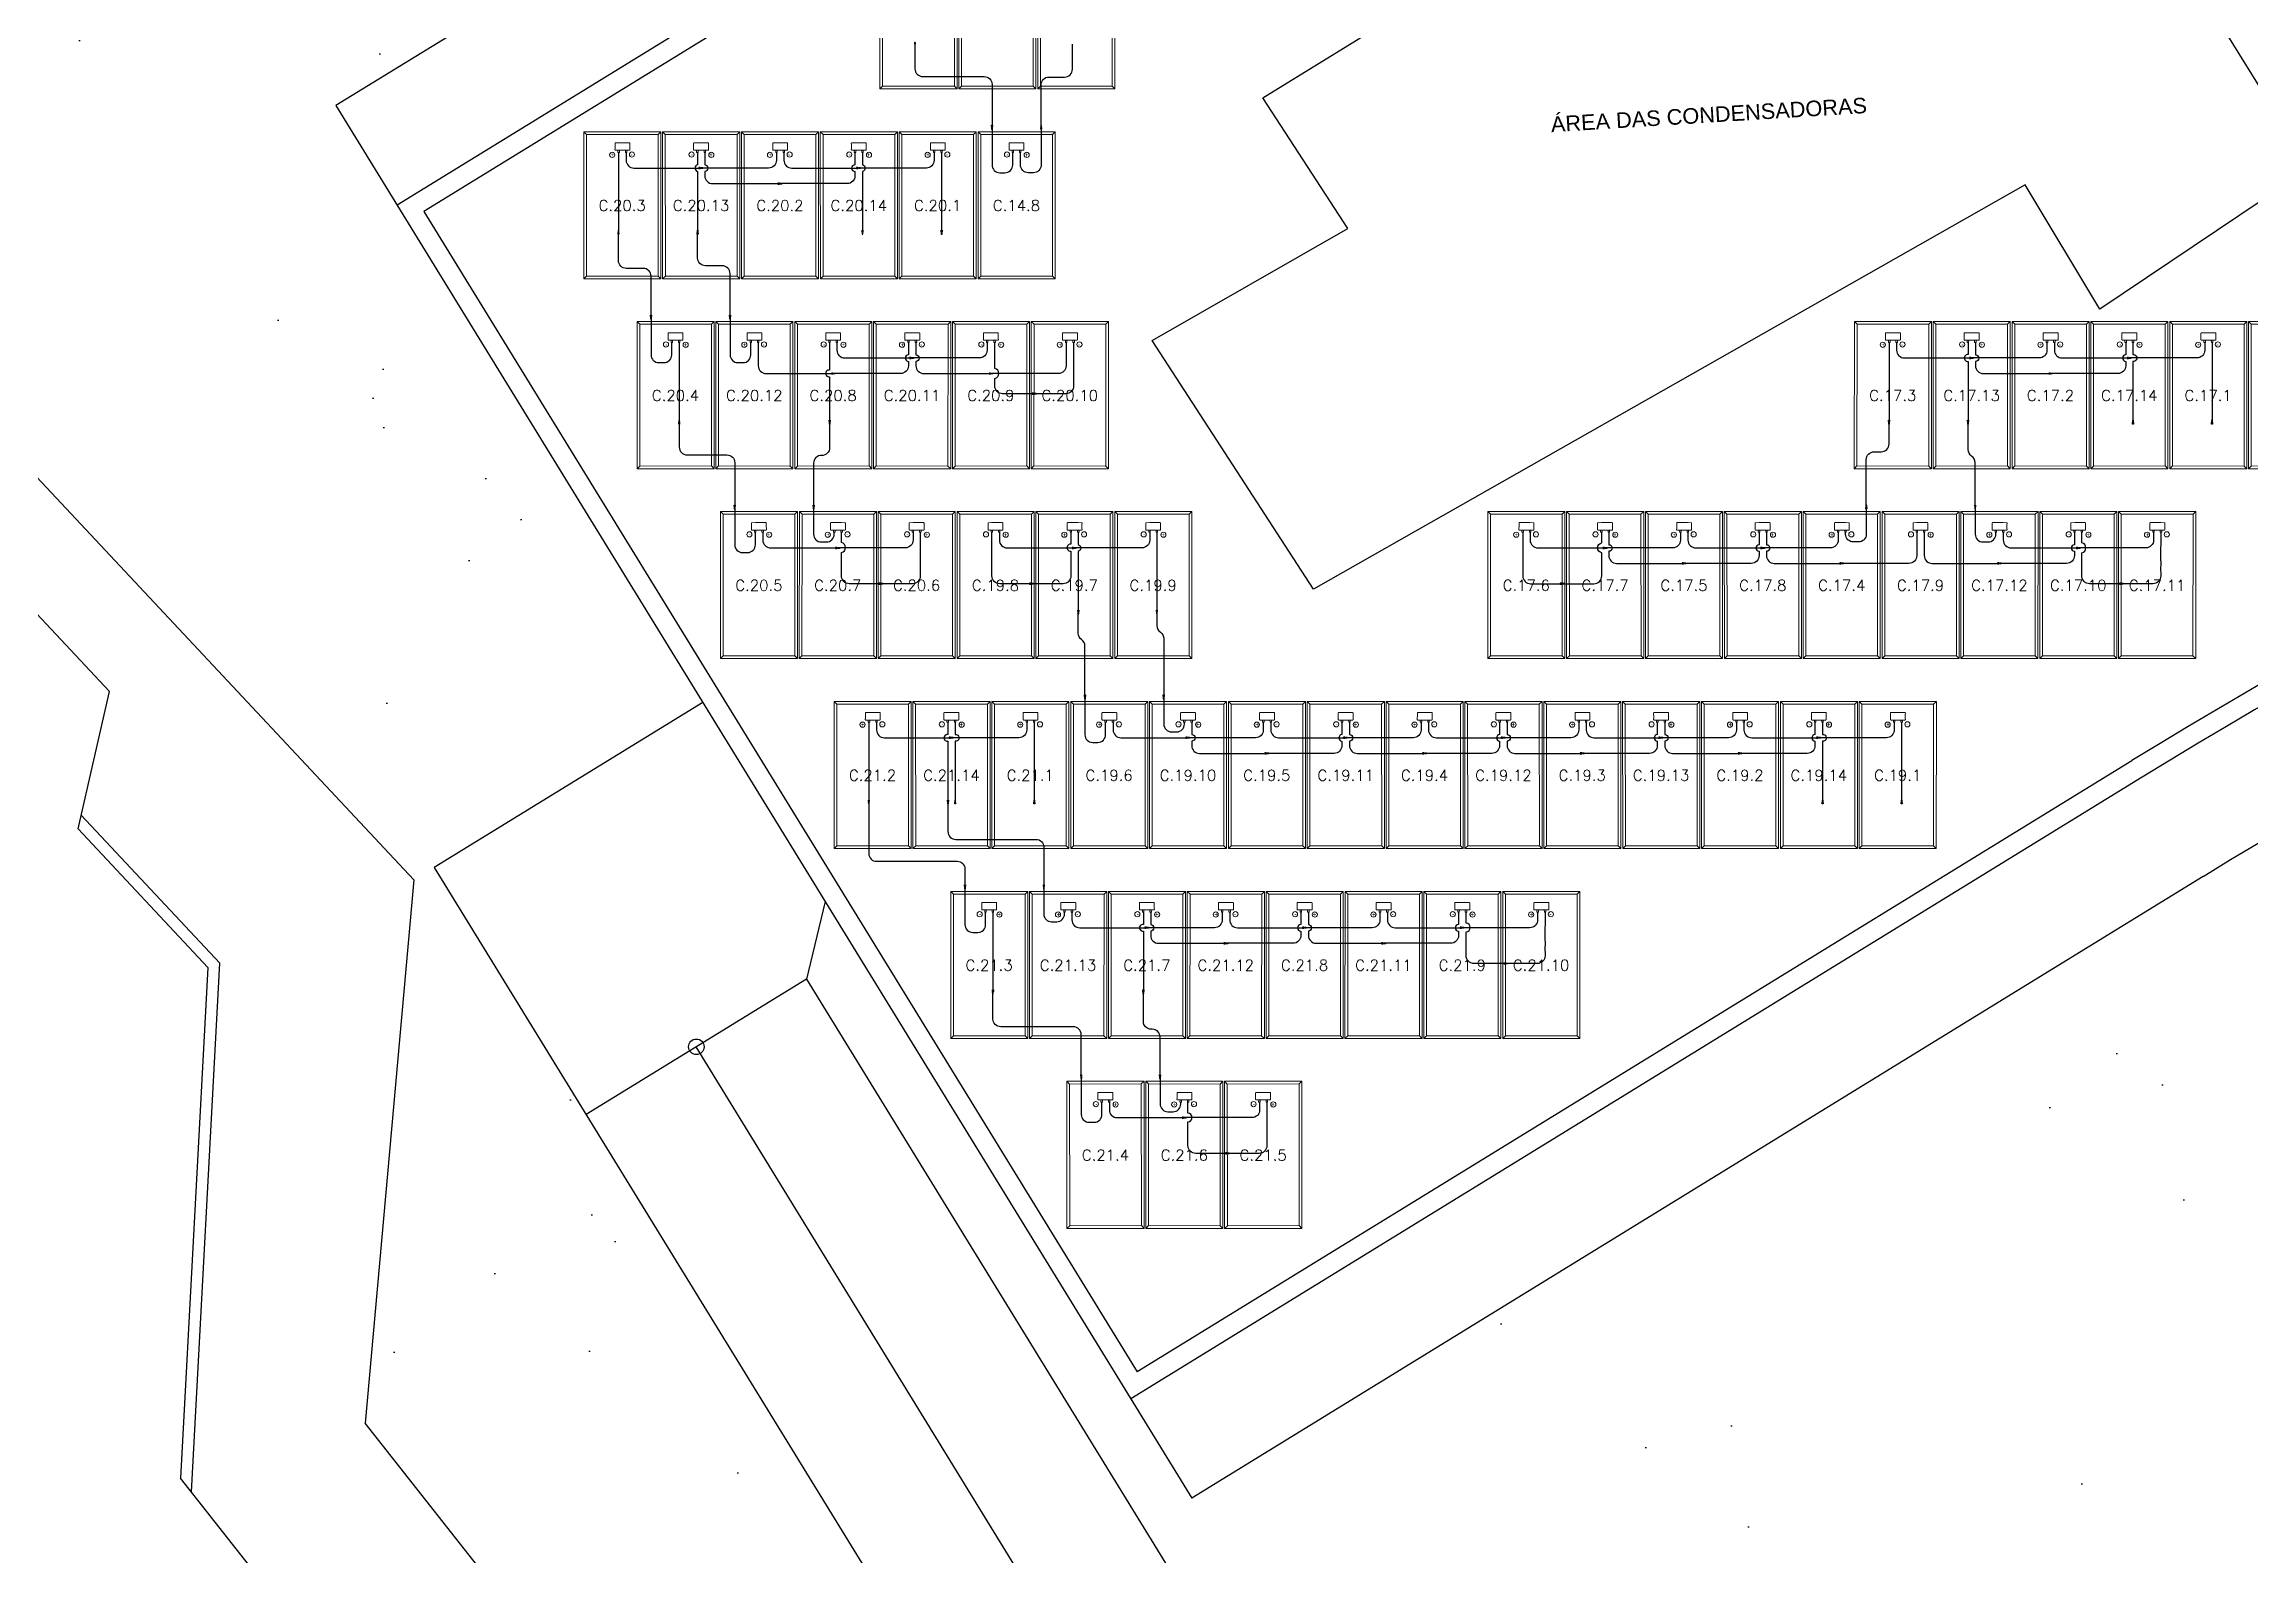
# Model space of a CAD drawing. Header units: metres. Extents: x 1796 to 2240, y -1398 to -999.
# Drawn here: x 1906.41 to 1934.77, y -1221.3 to -1201.86 of the extents above; entities that cross this region are included whole.
import ezdxf

# ---------------------------------------------------------------- set-up
doc = ezdxf.new("R2010")
doc.units = ezdxf.units.M
doc.header["$MEASUREMENT"] = 0
for name, color, linetype in [('ARQUITETURA', 253, 'CONTINUOUS'), ('CABO_MODULO_FV', 7, 'CONTINUOUS'), ('CABO_ORION_FV', 7, 'CONTINUOUS'), ('CONECTOR_MODULO_FV', 3, 'CONTINUOUS'), ('MÓDULOS FV', 7, 'CONTINUOUS')]:
    doc.layers.add(name, color=color, linetype=linetype)
doc.layers.add('MOD_ALOCADOS_A', color=5, linetype='CONTINUOUS', lineweight=9)
doc.layers.add('MODULOS_PV', color=2, linetype='CONTINUOUS', lineweight=9)
doc.styles.add('ENGECAD', font='arial.ttf')
doc.styles.add('R120-500', font='romans.shx', dxfattribs={"height": 1.5})
pattern_1 = [(350.62296, (1466.5355, -762.2295), (4.08992, 4.08927), [0, -4.56, 0, -5.1, 0, -4.875]), (320.623, (1466.5355, -762.2295), (9.808834, 1.91215), [0, -2.46, 0, -4.11, 0, -1.575]), (280.62296, (1464.013, -759.536), (6.39856, -6.807323), [0, -1.5, 0, -5.4, 0, -7.05]), (270.623, (1464.013, -759.536), (8.08648, -4.78256), [0, -0.75, 0, -3.54, 0, -4.05])]

# ---------------------------------------------------------------- blocks, each defined once
blk = doc.blocks.new('modulo')
at = {"layer": 'MODULOS_PV', "color": 8}
for p, q in [((-0.751, 2.014), (-0.753, 2.063)), ((-1.381, 1.342), (-1.43, 1.34)), ((0.577, 0.769), (0.626, 0.771)), ((-0.053, 0.097), (-0.051, 0.048))]:
    blk.add_line(p, q, dxfattribs=at)
for points in [[(-1.43, 1.34), (-0.753, 2.063), (0.626, 0.771), (-0.051, 0.048)], [(-1.381, 1.342), (-0.751, 2.014), (0.577, 0.769), (-0.053, 0.097)]]:
    blk.add_lwpolyline(points, close=True, dxfattribs=at)
for points in [[(-0.956, 1.498), (-0.935, 1.478), (-0.922, 1.492), (-0.943, 1.512)], [(-0.878, 1.581), (-0.857, 1.562), (-0.87, 1.548), (-0.891, 1.567)]]:
    blk.add_lwpolyline(points, dxfattribs=at)
at = {"layer": 'MODULOS_PV', "color": 1}
blk.add_circle((-0.963, 1.403), 0.0332, dxfattribs=at)
at = {"layer": 'MODULOS_PV', "color": 8}
blk.add_circle((-0.793, 1.591), 0.0332, dxfattribs=at)
blk.add_open_spline([(-0.986, 1.473), (-1.006, 1.493), (-1.027, 1.512), (-1.048, 1.532), (-1.048, 1.532), (-1.049, 1.534), (-1.049, 1.536), (-1.048, 1.538), (-1.048, 1.539), (-1.007, 1.583), (-0.966, 1.627), (-0.925, 1.67), (-0.924, 1.671), (-0.922, 1.672), (-0.919, 1.672), (-0.918, 1.671), (-0.917, 1.671), (-0.897, 1.652), (-0.876, 1.632), (-0.855, 1.613), (-0.855, 1.612), (-0.854, 1.611), (-0.854, 1.608), (-0.855, 1.606), (-0.855, 1.605), (-0.896, 1.561), (-0.937, 1.518), (-0.978, 1.474), (-0.979, 1.473), (-0.981, 1.472), (-0.984, 1.472), (-0.985, 1.473), (-0.986, 1.473)], degree=3, knots=[0, 0, 0, 0, 1, 1, 1, 1.002534, 1.003925, 1.008052, 1.008052, 1.008052, 2.008052, 2.008052, 2.008052, 2.012179, 2.01357, 2.016104, 2.016104, 2.016104, 3.016104, 3.016104, 3.016104, 3.018638, 3.02003, 3.024156, 3.024156, 3.024156, 4.024156, 4.024156, 4.024156, 4.028283, 4.029675, 4.032208, 4.032208, 4.032208, 4.032208], dxfattribs=at)
at = {"layer": 'MODULOS_PV', "color": 1, "insert": (-0.997, 1.409), "char_height": 0.0572, "width": 0.10748, "attachment_point": 1, "rotation": 46.8722}
blk.add_mtext('+', dxfattribs=at)
at = {"layer": 'MODULOS_PV', "color": 8, "insert": (-0.827, 1.597), "char_height": 0.0572, "width": 0.10748, "attachment_point": 1, "rotation": 46.8722}
blk.add_mtext('-', dxfattribs=at)
blk = doc.blocks.new('CONECTOR ORION')
at = {"layer": 'CONECTOR_MODULO_FV', "true_color": 0xf8d731}
blk.add_hatch(color=40, dxfattribs=at).paths.add_polyline_path([(-537.822, -669.536), (-537.822, -669.538), (-537.816, -669.538), (-537.816, -669.537), (-537.816, -669.536)])
at = {"layer": 'CONECTOR_MODULO_FV', "color": 40, "true_color": 0xf8d731}
for p, q in [((-537.84, -669.537), (-537.84, -669.531)), ((-537.84, -669.531), (-537.822, -669.531)), ((-537.84, -669.543), (-537.84, -669.537)), ((-537.822, -669.543), (-537.84, -669.543)), ((-537.822, -669.531), (-537.822, -669.543)), ((-537.822, -669.536), (-537.816, -669.536)), ((-537.822, -669.538), (-537.816, -669.538))]:
    blk.add_line(p, q, dxfattribs=at)
for points in [[(-537.822, -669.534), (-537.818, -669.534), (-537.817, -669.536), (-537.816, -669.536), (-537.816, -669.537)], [(-537.822, -669.539), (-537.818, -669.539), (-537.817, -669.538), (-537.816, -669.538), (-537.816, -669.537)]]:
    blk.add_lwpolyline(points, dxfattribs=at)
blk = doc.blocks.new('CONECTOR_PLACA')
at = {"layer": 'CONECTOR_MODULO_FV'}
blk.add_hatch(color=256, dxfattribs=at).paths.add_polyline_path([(-0.001, -0.018), (0.001, -0.018), (0.001, -0.024), (0, -0.024), (-0.001, -0.024)])
for p, q in [((0, 0), (-0.006, 0)), ((-0.006, 0), (-0.006, -0.018)), ((0.006, 0), (0, 0)), ((0.006, -0.018), (0.006, 0)), ((-0.006, -0.018), (0.006, -0.018)), ((-0.001, -0.018), (-0.001, -0.024)), ((0.001, -0.018), (0.001, -0.024))]:
    blk.add_line(p, q, dxfattribs=at)
for points in [[(-0.002, -0.018), (-0.002, -0.022), (-0.001, -0.023), (-0.001, -0.024), (0, -0.024)], [(0.002, -0.018), (0.002, -0.022), (0.001, -0.023), (0.001, -0.024), (0, -0.024)]]:
    blk.add_lwpolyline(points, dxfattribs=at)

msp = doc.modelspace()

# ---------------------------------------------------------------- hatches: boundary and pattern name
at = {"layer": 'ARQUITETURA'}
h = msp.add_hatch(dxfattribs=at)
h.set_pattern_fill('AR-SAND', color=116, scale=3, angle=-46.877, style=0)
h.set_pattern_definition(pattern_1)
edge = h.paths.add_edge_path()
edge.add_arc((1971.325, -1273.05), 92, 93.82041, 111.90763)
edge.add_line((1936.999, -1187.694), (1937.559, -1189.085))
edge.add_arc((1971.325, -1273.05), 90.5, 111.90763, 114.20354)
edge.add_line((1934.222, -1190.505), (1933.608, -1189.137))
edge.add_arc((1971.325, -1273.05), 92, 114.20328, 121.57407)
edge.add_line((1923.154, -1194.669), (1910.162, -1202.654))
edge.add_line((1910.162, -1202.654), (1908.838, -1200.501))
edge.add_arc((1971.325, -1273.05), 95.75, 93.77161, 130.73854, ccw=False)
edge.add_line((1965.027, -1177.507), (1965.195, -1181.254))
edge = h.paths.add_edge_path()
edge.add_arc((1971.325, -1273.05), 92, 79.39324, 91.32909)
edge.add_line((1969.191, -1181.075), (1969.023, -1177.328))
edge.add_arc((1971.325, -1273.05), 95.75, 79.39324, 91.37788, ccw=False)
edge.add_line((1988.95, -1178.936), (2001.352, -1181.259))
edge.add_line((2001.352, -1181.259), (2013.609, -1210.073))
edge.add_line((2013.609, -1210.073), (1999.373, -1207.291))
edge.add_line((1999.373, -1207.291), (1985.934, -1214.289))
edge.add_line((1985.934, -1214.289), (1979.219, -1214.591))
edge.add_line((1979.219, -1214.591), (1980.336, -1202.624))
edge.add_arc((1971.325, -1273.05), 71, 79.39324, 82.70853, ccw=False)
edge.add_line((1984.394, -1203.263), (1999.541, -1206.1))
edge.add_arc((2068.683, -1199.209), 69.485, 169.39324, 185.69147, ccw=False)
edge.add_line((2000.386, -1186.419), (1987.983, -1184.096))
edge.add_line((1987.983, -1184.096), (1988.26, -1182.622))
h = msp.add_hatch(dxfattribs=at)
h.set_pattern_fill('AR-SAND', color=116, scale=3, angle=-46.877, style=0)
h.set_pattern_definition(pattern_1)
h.paths.add_polyline_path([(1914.874, -1210.322), (1908.838, -1200.501), (1907.472, -1199.042), (1904.753, -1201.589), (1911.424, -1212.442)])
h = msp.add_hatch(dxfattribs=at)
h.set_pattern_fill('AR-SAND', color=116, scale=3, angle=-46.877, style=0)
h.set_pattern_definition(pattern_1)
h.paths.add_polyline_path([(1966.816, -1239.548), (1965.86, -1217.827), (1961.19, -1218.032), (1960.704, -1215.424), (1960.435, -1215.436), (1960.252, -1214.443), (1958.033, -1214.543), (1956.03, -1203.717, 0.083678), (1934.15, -1212.56), (1920.539, -1220.925), (1937.474, -1248.48)])
h = msp.add_hatch(dxfattribs=at)
h.set_pattern_fill('AR-SAND', color=116, scale=3, angle=-46.877, style=0)
h.set_pattern_definition(pattern_1)
h.paths.add_polyline_path([(1911.424, -1212.442), (1910.705, -1219.578), (1919.219, -1230.293), (1921.524, -1228.876)])
h = msp.add_hatch(dxfattribs=at)
h.set_pattern_fill('AR-SAND', color=116, scale=3, angle=-46.877, style=0)
h.set_pattern_definition(pattern_1)
edge = h.paths.add_edge_path()
edge.add_line((1894.706, -1241.97), (1918.345, -1267.206))
edge.add_line((1918.345, -1267.206), (1922.822, -1253.477))
edge.add_arc((1921.871, -1253.167), 1, -18.0603, 38.4582)
edge.add_line((1922.654, -1252.545), (1915.605, -1243.671))
edge.add_line((1915.605, -1243.671), (1906.39, -1239.415))
edge.add_arc((1899.581, -1236.27), 7.5, -130.539, -24.792, ccw=False)
edge = h.paths.add_edge_path()
edge.add_line((1881.291, -1227.647), (1893.575, -1240.762))
edge.add_arc((1899.581, -1236.27), 7.5, 45.659, 216.7946, ccw=False)
edge.add_line((1904.823, -1230.906), (1905.218, -1230.592))
edge.add_line((1905.218, -1230.592), (1894.427, -1217.006))
edge.add_arc((1893.527, -1217.721), 1.15, 38.4582, 128.112)
edge.add_line((1892.817, -1216.817), (1881.291, -1227.647))

# ---------------------------------------------------------------- linework, layer by layer
for p, q in [((1923.154, -1194.669), (1910.162, -1202.654)), ((1923.94, -1195.947), (1910.947, -1203.932)), ((1924.07, -1196.16), (1911.291, -1204.014)), ((1910.162, -1202.654), (1921.157, -1220.545)), ((1902.673, -1203.538), (1911.163, -1212.603)), ((1911.291, -1204.014), (1920.454, -1218.924)), ((1907.251, -1210.181), (1905.542, -1208.357)), ((1906.848, -1211.945), (1907.251, -1210.181)), ((1914.874, -1210.322), (1911.424, -1212.442)), ((1933.364, -1211.283), (1920.372, -1219.267)), ((1933.233, -1211.07), (1920.454, -1218.924)), ((1908.669, -1213.67), (1906.888, -1211.769)), ((1908.516, -1213.726), (1906.848, -1211.945)), ((1911.163, -1212.603), (1910.539, -1219.583)), ((1911.424, -1212.442), (1922.943, -1231.186)), ((1934.15, -1212.56), (1921.157, -1220.545)), ((1916.445, -1212.878), (1916.207, -1213.876)), ((1908.516, -1213.726), (1908.165, -1220.287)), ((1908.305, -1220.465), (1908.669, -1213.67)), ((1916.207, -1213.876), (1913.374, -1215.617)), ((1916.207, -1213.876), (1937.477, -1248.477)), ((1923.933, -1229.646), (1914.791, -1214.746)), ((1919.06, -1230.391), (1910.539, -1219.583)), ((1919.093, -1234.152), (1908.165, -1220.287))]:
    msp.add_line(p, q, dxfattribs=at)
msp.add_lwpolyline([(1920.645, -1205.673), (1923.162, -1204.232), (1922.069, -1202.554), (1929.733, -1197.831), (1931.634, -1201.178), (1936.807, -1197.835), (1937.709, -1199.157), (1934.305, -1201.505), (1935.52, -1203.459), (1932.82, -1205.268), (1931.864, -1203.673), (1922.718, -1208.868)], close=True, dxfattribs=at)
msp.add_circle((1914.791, -1214.746), 0.1, dxfattribs=at)
for radius, end in [(72.75, 121.57407), (72.5, 121.57407), (71, 121.57408)]:
    msp.add_arc((1971.325, -1273.05), radius, 79.39324, end, dxfattribs=at)
at = {"layer": 'CABO_MODULO_FV', "color": 1}
for p, q in [((1930.113, -1205.696), (1930.113, -1206.696)), ((1917.007, -1210.576), (1917.007, -1211.576)), ((1918.601, -1213.016), (1918.601, -1214.016))]:
    msp.add_line(p, q, dxfattribs=at)
at = {"layer": 'CABO_MODULO_FV'}
for p, q in [((1934.263, -1205.696), (1934.263, -1206.696)), ((1919.132, -1210.576), (1919.132, -1211.576)), ((1930.275, -1210.576), (1930.275, -1211.576))]:
    msp.add_line(p, q, dxfattribs=at)
for points in [[(1918.59, -1202.955), (1918.59, -1203.416, 0.414211), (1918.69, -1203.516), (1918.756, -1203.516, 0.414214), (1918.856, -1203.416), (1918.856, -1203.256)], [(1913.89, -1203.256), (1913.89, -1203.356, 0.414214), (1913.99, -1203.456), (1914.824, -1203.456)], [(1914.807, -1203.256), (1914.807, -1203.413, 0.755202), (1914.807, -1203.501), (1914.807, -1204.256)], [(1916.829, -1203.256), (1916.829, -1203.415, 1), (1916.829, -1203.5), (1916.829, -1203.556, -0.414214), (1916.729, -1203.656), (1915.889, -1203.656)], [(1915.916, -1203.256), (1915.916, -1203.356, 0.414214), (1916.016, -1203.456), (1916.85, -1203.456)], [(1917.942, -1203.256), (1917.942, -1203.413, 0.001105), (1917.942, -1203.501), (1917.942, -1204.256)], [(1914.209, -1205.395), (1914.209, -1205.856, 0.414211), (1914.309, -1205.956), (1914.375, -1205.956, 0.414214), (1914.475, -1205.856), (1914.475, -1205.696)], [(1915.586, -1205.696), (1915.586, -1205.855, -0.004583), (1915.586, -1205.94), (1915.586, -1205.996, 0.414214), (1915.686, -1206.096), (1916.527, -1206.096)], [(1916.504, -1205.696), (1916.504, -1206.051, 1.12956), (1916.504, -1206.139), (1916.504, -1206.696)], [(1918.527, -1205.696), (1918.527, -1205.796, -0.414214), (1918.427, -1205.896), (1917.58, -1205.896)], [(1917.612, -1205.696), (1917.612, -1205.855, -1), (1917.612, -1205.94), (1917.612, -1205.996, 0.414214), (1917.712, -1206.096), (1918.553, -1206.096)], [(1919.638, -1205.696), (1919.637, -1206.054, -0.030541), (1919.637, -1206.142), (1919.638, -1206.256, -0.414214), (1919.538, -1206.356), (1919.156, -1206.356)], [(1930.211, -1205.696), (1930.211, -1205.796, 0.414214), (1930.311, -1205.896), (1931.146, -1205.896)], [(1931.129, -1205.696), (1931.129, -1205.853, 1.12956), (1931.129, -1205.941), (1931.129, -1206.696)], [(1933.154, -1205.696), (1933.154, -1205.855, 0.928013), (1933.154, -1205.94), (1933.154, -1205.996, -0.414214), (1933.054, -1206.096), (1932.213, -1206.096)], [(1932.237, -1205.696), (1932.237, -1205.796, 0.414214), (1932.337, -1205.896), (1933.172, -1205.896)], [(1915.284, -1207.835), (1915.284, -1208.296, 0.414211), (1915.384, -1208.396), (1915.45, -1208.396, 0.414214), (1915.55, -1208.296), (1915.55, -1208.136)], [(1929.821, -1207.835), (1929.821, -1208.16, -0.414211), (1929.721, -1208.26), (1929.655, -1208.26, -0.414214), (1929.555, -1208.16), (1929.555, -1208.136)], [(1917.576, -1208.136), (1917.576, -1208.236, -0.414214), (1917.476, -1208.336), (1916.629, -1208.336)], [(1917.137, -1208.796), (1916.755, -1208.796, -0.414214), (1916.655, -1208.696), (1916.655, -1208.396, 0.823789), (1916.655, -1208.269), (1916.655, -1208.136)], [(1919.072, -1208.796), (1918.689, -1208.796, -0.414214), (1918.589, -1208.696), (1918.589, -1208.396, -0.001667), (1918.589, -1208.269), (1918.589, -1208.136)], [(1920.615, -1208.136), (1920.615, -1208.236, -0.414214), (1920.515, -1208.336), (1919.668, -1208.336)], [(1919.697, -1208.136), (1919.697, -1208.293, -0.755202), (1919.697, -1208.381), (1919.697, -1209.136)], [(1925.503, -1208.136), (1925.503, -1208.236, 0.414214), (1925.603, -1208.336), (1926.438, -1208.336)], [(1925.939, -1208.796), (1926.322, -1208.796, 0.414214), (1926.422, -1208.696), (1926.422, -1208.399, -0.823789), (1926.422, -1208.272), (1926.422, -1208.136)], [(1928.443, -1208.136), (1928.443, -1208.295, 0.928013), (1928.443, -1208.38), (1928.443, -1208.436, -0.414214), (1928.343, -1208.536), (1927.502, -1208.536)], [(1927.529, -1208.136), (1927.529, -1208.236, 0.414214), (1927.629, -1208.336), (1928.464, -1208.336)], [(1930.469, -1208.136), (1930.469, -1208.295, 0.005906), (1930.469, -1208.38), (1930.469, -1208.436, -0.414214), (1930.369, -1208.536), (1929.528, -1208.536)], [(1932.495, -1208.136), (1932.495, -1208.295, 0.928013), (1932.495, -1208.38), (1932.495, -1208.436, -0.414214), (1932.395, -1208.536), (1931.554, -1208.536)], [(1931.581, -1208.136), (1931.581, -1208.236, 0.414214), (1931.681, -1208.336), (1932.516, -1208.336)], [(1933.604, -1208.136), (1933.602, -1208.494, -0.030541), (1933.602, -1208.582), (1933.604, -1208.696, -0.414214), (1933.504, -1208.796), (1933.122, -1208.796)], [(1920.796, -1210.275), (1920.796, -1210.6, 0.414211), (1920.896, -1210.7), (1920.962, -1210.7, 0.414214), (1921.062, -1210.6), (1921.062, -1210.576)], [(1917.106, -1210.576), (1917.106, -1210.676, 0.414214), (1917.206, -1210.776), (1918.04, -1210.776)], [(1918.023, -1210.576), (1918.023, -1210.733, 1.12956), (1918.023, -1210.821), (1918.023, -1211.576)], [(1920.145, -1210.576), (1920.145, -1210.676, 0.414214), (1920.245, -1210.776), (1921.079, -1210.776)], [(1923.084, -1210.576), (1923.084, -1210.735, 0.928013), (1923.084, -1210.82), (1923.084, -1210.876, -0.414214), (1922.984, -1210.976), (1922.144, -1210.976)], [(1922.171, -1210.576), (1922.171, -1210.676, 0.414214), (1922.271, -1210.776), (1923.105, -1210.776)], [(1925.11, -1210.576), (1925.11, -1210.735, 0.928013), (1925.11, -1210.82), (1925.11, -1210.876, -0.414214), (1925.01, -1210.976), (1924.17, -1210.976)], [(1924.197, -1210.576), (1924.197, -1210.676, 0.414214), (1924.297, -1210.776), (1925.131, -1210.776)], [(1927.136, -1210.576), (1927.136, -1210.735, 0.928013), (1927.136, -1210.82), (1927.136, -1210.876, -0.414214), (1927.036, -1210.976), (1926.196, -1210.976)], [(1926.223, -1210.576), (1926.223, -1210.676, 0.414214), (1926.323, -1210.776), (1927.157, -1210.776)], [(1929.162, -1210.576), (1929.162, -1210.735, 0.928013), (1929.162, -1210.82), (1929.162, -1210.876, -0.414214), (1929.062, -1210.976), (1928.222, -1210.976)], [(1928.249, -1210.576), (1928.249, -1210.676, 0.414214), (1928.349, -1210.776), (1929.183, -1210.776)], [(1918.242, -1212.715), (1918.242, -1213.176, 0.414211), (1918.342, -1213.276), (1918.408, -1213.276, 0.414214), (1918.508, -1213.176), (1918.508, -1213.016)], [(1919.617, -1213.016), (1919.617, -1213.116, 0.414214), (1919.717, -1213.216), (1920.551, -1213.216)], [(1920.534, -1213.016), (1920.534, -1213.173, 1.12956), (1920.534, -1213.261), (1920.534, -1214.016)], [(1922.557, -1213.016), (1922.557, -1213.175, 1), (1922.557, -1213.26), (1922.557, -1213.316, -0.414214), (1922.457, -1213.416), (1921.617, -1213.416)], [(1921.643, -1213.016), (1921.643, -1213.116, 0.414214), (1921.743, -1213.216), (1922.577, -1213.216)], [(1924.583, -1213.016), (1924.583, -1213.175, 1), (1924.583, -1213.26), (1924.583, -1213.316, -0.414214), (1924.483, -1213.416), (1923.643, -1213.416)], [(1923.669, -1213.016), (1923.669, -1213.116, 0.414214), (1923.769, -1213.216), (1924.603, -1213.216)], [(1925.694, -1213.016), (1925.693, -1213.374, -0.030541), (1925.693, -1213.462), (1925.694, -1213.576, -0.414214), (1925.594, -1213.676), (1925.212, -1213.676)], [(1919.736, -1215.155), (1919.736, -1215.616, 0.414211), (1919.836, -1215.716), (1919.902, -1215.716, 0.414214), (1920.002, -1215.616), (1920.002, -1215.456)], [(1922.028, -1215.456), (1922.028, -1215.556, -0.414214), (1921.928, -1215.656), (1921.08, -1215.656)], [(1921.589, -1216.116), (1921.206, -1216.116, -0.414214), (1921.106, -1216.016), (1921.106, -1215.709, 0.958556), (1921.106, -1215.599), (1921.106, -1215.456)]]:
    msp.add_lwpolyline(points, format="xyb", dxfattribs=at)
at = {"layer": 'CABO_MODULO_FV', "color": 1}
for points in [[(1919.221, -1202.955), (1919.221, -1203.416, -0.414211), (1919.121, -1203.516), (1919.055, -1203.516, -0.414214), (1918.955, -1203.416), (1918.955, -1203.256)], [(1913.791, -1203.256), (1913.791, -1203.413, -0.001105), (1913.791, -1203.501), (1913.791, -1204.256)], [(1915.82, -1203.256), (1915.82, -1203.356, -0.414214), (1915.72, -1203.456), (1914.873, -1203.456)], [(1914.9, -1203.256), (1914.9, -1203.415, -0.928013), (1914.9, -1203.5), (1914.9, -1203.556, 0.414214), (1915, -1203.656), (1915.84, -1203.656)], [(1917.846, -1203.256), (1917.846, -1203.356, -0.414214), (1917.746, -1203.456), (1916.899, -1203.456)], [(1916.926, -1203.256), (1916.926, -1203.413, -0.755202), (1916.926, -1203.501), (1916.926, -1204.256)], [(1915.225, -1205.395), (1915.225, -1205.856, 0.414211), (1915.325, -1205.956), (1915.391, -1205.956, 0.414214), (1915.491, -1205.856), (1915.491, -1205.696)], [(1914.571, -1205.696), (1914.571, -1205.853, -0.001105), (1914.571, -1205.941), (1914.571, -1206.696)], [(1917.516, -1205.696), (1917.516, -1205.855, 0.928013), (1917.516, -1205.94), (1917.516, -1205.996, -0.414214), (1917.416, -1206.096), (1916.576, -1206.096)], [(1916.597, -1205.696), (1916.597, -1205.796, 0.414214), (1916.697, -1205.896), (1917.531, -1205.896)], [(1919.542, -1205.696), (1919.542, -1205.855, -0.002658), (1919.542, -1205.94), (1919.542, -1205.996, -0.414214), (1919.442, -1206.096), (1918.602, -1206.096)], [(1919.107, -1206.356), (1918.725, -1206.356, -0.414214), (1918.625, -1206.256), (1918.625, -1206.158, 0.823789), (1918.625, -1206.03), (1918.625, -1205.696)], [(1932.142, -1205.696), (1932.142, -1205.796, -0.414214), (1932.042, -1205.896), (1931.194, -1205.896)], [(1931.224, -1205.696), (1931.224, -1205.855, -1), (1931.224, -1205.94), (1931.224, -1205.996, 0.414214), (1931.324, -1206.096), (1932.165, -1206.096)], [(1934.168, -1205.696), (1934.168, -1205.796, -0.414214), (1934.068, -1205.896), (1933.22, -1205.896)], [(1933.247, -1205.696), (1933.247, -1205.853, -1.12956), (1933.247, -1205.941), (1933.247, -1206.696)], [(1916.297, -1207.835), (1916.297, -1208.16, 0.414211), (1916.397, -1208.26), (1916.463, -1208.26, 0.414214), (1916.563, -1208.16), (1916.563, -1208.136)], [(1931.22, -1207.835), (1931.22, -1208.16, 0.414211), (1931.32, -1208.26), (1931.386, -1208.26, 0.414214), (1931.486, -1208.16), (1931.486, -1208.136)], [(1915.645, -1208.136), (1915.645, -1208.236, 0.414214), (1915.745, -1208.336), (1916.58, -1208.336)], [(1917.668, -1208.136), (1917.666, -1208.494, -0.030541), (1917.666, -1208.582), (1917.668, -1208.696, -0.414214), (1917.568, -1208.796), (1917.186, -1208.796)], [(1918.684, -1208.136), (1918.684, -1208.236, 0.414214), (1918.784, -1208.336), (1919.619, -1208.336)], [(1919.603, -1208.136), (1919.601, -1208.29, 1.099329), (1919.601, -1208.378), (1919.603, -1208.696, -0.414214), (1919.503, -1208.796), (1919.12, -1208.796)], [(1920.707, -1208.136), (1920.707, -1208.293, 0.000278), (1920.707, -1208.381), (1920.707, -1209.136)], [(1925.408, -1208.136), (1925.41, -1208.494, 0.030541), (1925.41, -1208.582), (1925.408, -1208.696, 0.414214), (1925.508, -1208.796), (1925.89, -1208.796)], [(1927.434, -1208.136), (1927.434, -1208.236, -0.414214), (1927.334, -1208.336), (1926.486, -1208.336)], [(1926.513, -1208.136), (1926.513, -1208.295, -1), (1926.513, -1208.38), (1926.513, -1208.436, 0.414214), (1926.613, -1208.536), (1927.454, -1208.536)], [(1929.46, -1208.136), (1929.46, -1208.236, -0.414214), (1929.36, -1208.336), (1928.512, -1208.336)], [(1928.539, -1208.136), (1928.539, -1208.295, -1), (1928.539, -1208.38), (1928.539, -1208.436, 0.414214), (1928.639, -1208.536), (1929.48, -1208.536)], [(1930.565, -1208.136), (1930.565, -1208.295, 0.006657), (1930.565, -1208.38), (1930.565, -1208.436, 0.414214), (1930.665, -1208.536), (1931.506, -1208.536)], [(1933.512, -1208.136), (1933.512, -1208.236, -0.414214), (1933.412, -1208.336), (1932.564, -1208.336)], [(1933.073, -1208.796), (1932.69, -1208.796, -0.414214), (1932.59, -1208.696), (1932.59, -1208.399, 0.823789), (1932.59, -1208.272), (1932.59, -1208.136)], [(1919.783, -1210.275), (1919.783, -1210.736, 0.414211), (1919.883, -1210.836), (1919.949, -1210.836, 0.414214), (1920.049, -1210.736), (1920.049, -1210.576)], [(1919.036, -1210.576), (1919.036, -1210.676, -0.414214), (1918.936, -1210.776), (1918.089, -1210.776)], [(1918.116, -1210.576), (1918.116, -1210.733, -1.12956), (1918.116, -1210.821), (1918.116, -1211.576)], [(1922.075, -1210.576), (1922.075, -1210.676, -0.414214), (1921.975, -1210.776), (1921.128, -1210.776)], [(1921.155, -1210.576), (1921.155, -1210.735, -1), (1921.155, -1210.82), (1921.155, -1210.876, 0.414214), (1921.255, -1210.976), (1922.095, -1210.976)], [(1924.101, -1210.576), (1924.101, -1210.676, -0.414214), (1924.001, -1210.776), (1923.154, -1210.776)], [(1923.181, -1210.576), (1923.181, -1210.735, -1), (1923.181, -1210.82), (1923.181, -1210.876, 0.414214), (1923.281, -1210.976), (1924.121, -1210.976)], [(1926.127, -1210.576), (1926.127, -1210.676, -0.414214), (1926.027, -1210.776), (1925.18, -1210.776)], [(1925.207, -1210.576), (1925.207, -1210.735, -1), (1925.207, -1210.82), (1925.207, -1210.876, 0.414214), (1925.307, -1210.976), (1926.147, -1210.976)], [(1928.153, -1210.576), (1928.153, -1210.676, -0.414214), (1928.053, -1210.776), (1927.206, -1210.776)], [(1927.233, -1210.576), (1927.233, -1210.735, -1), (1927.233, -1210.82), (1927.233, -1210.876, 0.414214), (1927.333, -1210.976), (1928.173, -1210.976)], [(1930.179, -1210.576), (1930.179, -1210.676, -0.414214), (1930.079, -1210.776), (1929.232, -1210.776)], [(1929.259, -1210.576), (1929.259, -1210.733, -1.12956), (1929.259, -1210.821), (1929.259, -1211.576)], [(1919.255, -1212.715), (1919.255, -1213.04, 0.414211), (1919.355, -1213.14), (1919.421, -1213.14, 0.414214), (1919.521, -1213.04), (1919.521, -1213.016)], [(1921.547, -1213.016), (1921.547, -1213.116, -0.414214), (1921.447, -1213.216), (1920.6, -1213.216)], [(1920.628, -1213.016), (1920.628, -1213.175, -0.928013), (1920.628, -1213.26), (1920.628, -1213.316, 0.414214), (1920.728, -1213.416), (1921.568, -1213.416)], [(1923.573, -1213.016), (1923.573, -1213.116, -0.414214), (1923.473, -1213.216), (1922.626, -1213.216)], [(1922.654, -1213.016), (1922.654, -1213.175, -0.928013), (1922.654, -1213.26), (1922.654, -1213.316, 0.414214), (1922.754, -1213.416), (1923.594, -1213.416)], [(1925.599, -1213.016), (1925.599, -1213.116, -0.414214), (1925.499, -1213.216), (1924.652, -1213.216)], [(1925.163, -1213.676), (1924.781, -1213.676, -0.414214), (1924.681, -1213.576), (1924.681, -1213.269, 0.958556), (1924.681, -1213.159), (1924.681, -1213.016)], [(1920.749, -1215.155), (1920.749, -1215.48, 0.414211), (1920.849, -1215.58), (1920.915, -1215.58, 0.414214), (1921.015, -1215.48), (1921.015, -1215.456)], [(1920.097, -1215.456), (1920.097, -1215.556, 0.414214), (1920.197, -1215.656), (1921.032, -1215.656)], [(1922.12, -1215.456), (1922.118, -1215.814, -0.030541), (1922.118, -1215.902), (1922.12, -1216.016, -0.414214), (1922.02, -1216.116), (1921.637, -1216.116)]]:
    msp.add_lwpolyline(points, format="xyb", dxfattribs=at)
at = {"layer": 'CABO_ORION_FV', "color": 14, "linetype": 'ByBlock'}
for points in [[(1917.599, -1201.864), (1917.599, -1202.181, 0.414214), (1917.699, -1202.281), (1918.49, -1202.281, -0.414214), (1918.59, -1202.381), (1918.59, -1202.906)], [(1914.209, -1205.346), (1914.209, -1204.845, 0.414214), (1914.109, -1204.745), (1913.891, -1204.745, -0.414214), (1913.791, -1204.645), (1913.791, -1204.304)], [(1914.571, -1206.744), (1914.571, -1207.041, 0.414214), (1914.671, -1207.141), (1915.184, -1207.141, -0.414214), (1915.284, -1207.241), (1915.284, -1207.786)], [(1929.821, -1207.786), (1929.821, -1207.201, -0.414214), (1929.921, -1207.101), (1930.013, -1207.101, 0.414214), (1930.113, -1207.001), (1930.113, -1206.744)], [(1920.707, -1209.184), (1920.707, -1209.336, 0.250124), (1920.752, -1209.419, -0.250124), (1920.796, -1209.502), (1920.796, -1210.226)], [(1917.007, -1211.624), (1917.007, -1212.263, 0.414214), (1917.107, -1212.363), (1918.142, -1212.363, -0.414214), (1918.242, -1212.463), (1918.242, -1212.666)], [(1919.736, -1215.106), (1919.736, -1214.589, 0.414214), (1919.636, -1214.489), (1918.701, -1214.489, -0.414214), (1918.601, -1214.389), (1918.601, -1214.064)]]:
    msp.add_lwpolyline(points, format="xyb", dxfattribs=at)
at = {"layer": 'CABO_ORION_FV', "color": 9, "linetype": 'ByBlock', "true_color": 0xbababa}
for points in [[(1919.221, -1202.906), (1919.221, -1202.387, -0.414214), (1919.321, -1202.287), (1919.522, -1202.287, 0.414214), (1919.622, -1202.187), (1919.622, -1201.864)], [(1915.225, -1205.346), (1915.225, -1204.812, 0.414214), (1915.125, -1204.712), (1914.907, -1204.712, -0.414214), (1914.807, -1204.612), (1914.807, -1204.304)], [(1916.504, -1206.744), (1916.504, -1207.049, -0.424726), (1916.401, -1207.149, 0.424726), (1916.297, -1207.249), (1916.297, -1207.786)], [(1931.22, -1207.786), (1931.22, -1207.241, 0.253592), (1931.174, -1207.157, -0.253592), (1931.129, -1207.073), (1931.129, -1206.744)], [(1919.783, -1210.226), (1919.783, -1209.597, 0.245451), (1919.74, -1209.515, -0.245451), (1919.697, -1209.433), (1919.697, -1209.184)], [(1918.023, -1211.624), (1918.023, -1211.981, 0.414214), (1918.123, -1212.081), (1919.155, -1212.081, -0.414214), (1919.255, -1212.181), (1919.255, -1212.666)], [(1920.749, -1215.106), (1920.749, -1214.62, 0.414214), (1920.649, -1214.52), (1920.634, -1214.52, -0.414214), (1920.534, -1214.42), (1920.534, -1214.064)]]:
    msp.add_lwpolyline(points, format="xyb", dxfattribs=at)

# ---------------------------------------------------------------- block references
at = {"layer": 'CONECTOR_MODULO_FV', "xscale": -1}
for name, p, rotation in [('CONECTOR ORION', (2587.136, -664.025), 270), ('CONECTOR ORION', (1249.684, -1740.746), 90), ('CONECTOR_PLACA', (1919.221, -1202.955), 180), ('CONECTOR_PLACA', (1914.873, -1203.456), 270), ('CONECTOR_PLACA', (1916.899, -1203.456), 270), ('CONECTOR_PLACA', (1915.889, -1203.656), 270), ('CONECTOR ORION', (2586.463, -666.465), 270), ('CONECTOR ORION', (2587.479, -666.465), 270), ('CONECTOR_PLACA', (1917.58, -1205.896), 270), ('CONECTOR_PLACA', (1931.194, -1205.896), 270), ('CONECTOR_PLACA', (1933.22, -1205.896), 270), ('CONECTOR_PLACA', (1916.576, -1206.096), 270), ('CONECTOR_PLACA', (1918.602, -1206.096), 270), ('CONECTOR_PLACA', (1932.213, -1206.096), 270), ('CONECTOR_PLACA', (1919.156, -1206.356), 270), ('CONECTOR ORION', (2586.041, -668.905), 270), ('CONECTOR ORION', (2599.65, -668.905), 270), ('CONECTOR ORION', (2600.666, -668.905), 270), ('CONECTOR ORION', (1260.284, -1745.626), 90), ('CONECTOR_PLACA', (1929.821, -1207.835), 180), ('CONECTOR_PLACA', (1916.629, -1208.336), 270), ('CONECTOR_PLACA', (1919.668, -1208.336), 270), ('CONECTOR_PLACA', (1926.486, -1208.336), 270), ('CONECTOR_PLACA', (1928.512, -1208.336), 270), ('CONECTOR_PLACA', (1932.564, -1208.336), 270), ('CONECTOR_PLACA', (1927.502, -1208.536), 270), ('CONECTOR_PLACA', (1929.528, -1208.536), 270), ('CONECTOR_PLACA', (1931.554, -1208.536), 270), ('CONECTOR_PLACA', (1917.186, -1208.796), 270), ('CONECTOR_PLACA', (1919.12, -1208.796), 270), ('CONECTOR_PLACA', (1925.939, -1208.796), 270), ('CONECTOR_PLACA', (1933.122, -1208.796), 270), ('CONECTOR ORION', (2589.234, -671.345), 270), ('CONECTOR ORION', (2590.244, -671.345), 270), ('CONECTOR_PLACA', (1918.089, -1210.776), 270), ('CONECTOR_PLACA', (1921.128, -1210.776), 270), ('CONECTOR_PLACA', (1922.144, -1210.976), 270), ('CONECTOR_PLACA', (1923.154, -1210.776), 270), ('CONECTOR_PLACA', (1924.17, -1210.976), 270), ('CONECTOR_PLACA', (1925.18, -1210.776), 270), ('CONECTOR_PLACA', (1926.196, -1210.976), 270), ('CONECTOR_PLACA', (1927.206, -1210.776), 270), ('CONECTOR_PLACA', (1928.222, -1210.976), 270), ('CONECTOR_PLACA', (1929.232, -1210.776), 270), ('CONECTOR_PLACA', (1918.023, -1211.576), 0.0001175787701601649), ('CONECTOR ORION', (2586.544, -673.785), 270), ('CONECTOR ORION', (2587.559, -673.783), 270.0001175787701), ('CONECTOR_PLACA', (1920.6, -1213.216), 270), ('CONECTOR_PLACA', (1922.626, -1213.216), 270), ('CONECTOR_PLACA', (1924.652, -1213.216), 270), ('CONECTOR_PLACA', (1921.617, -1213.416), 270), ('CONECTOR_PLACA', (1923.643, -1213.416), 270), ('CONECTOR_PLACA', (1925.212, -1213.676), 270), ('CONECTOR ORION', (2588.137, -676.225), 270), ('CONECTOR_PLACA', (1920.534, -1214.016), 0.0001175787701601649), ('CONECTOR ORION', (2590.07, -676.223), 270.0001175787701), ('CONECTOR_PLACA', (1921.08, -1215.656), 270), ('CONECTOR_PLACA', (1921.637, -1216.116), 270)]:
    msp.add_blockref(name, p, dxfattribs=dict(at, rotation=rotation))
at = {"layer": 'CONECTOR_MODULO_FV'}
for name, p, rotation in [('CONECTOR ORION', (2588.127, -1740.746), 270), ('CONECTOR_PLACA', (1918.59, -1202.955), 180), ('CONECTOR_PLACA', (1914.824, -1203.456), 90), ('CONECTOR_PLACA', (1916.85, -1203.456), 90), ('CONECTOR_PLACA', (1915.84, -1203.656), 90.00000000000001), ('CONECTOR ORION', (1244.254, -666.465), 90.00000000000001), ('CONECTOR ORION', (1245.27, -666.465), 90.00000000000001), ('CONECTOR ORION', (2583.746, -1743.186), 270), ('CONECTOR_PLACA', (1914.209, -1205.395), 180), ('CONECTOR ORION', (2584.762, -1743.186), 270), ('CONECTOR_PLACA', (1915.225, -1205.395), 180), ('CONECTOR_PLACA', (1917.531, -1205.896), 90), ('CONECTOR_PLACA', (1931.146, -1205.896), 90), ('CONECTOR_PLACA', (1933.172, -1205.896), 90), ('CONECTOR_PLACA', (1916.527, -1206.096), 90), ('CONECTOR_PLACA', (1918.553, -1206.096), 90), ('CONECTOR_PLACA', (1932.165, -1206.096), 90), ('CONECTOR_PLACA', (1919.107, -1206.356), 90.00000000000001), ('CONECTOR ORION', (1245.034, -668.905), 90.00000000000001), ('CONECTOR ORION', (1263.71, -668.905), 90.00000000000001), ('CONECTOR ORION', (1264.726, -668.905), 90.00000000000001), ('CONECTOR ORION', (2584.821, -1745.626), 270), ('CONECTOR_PLACA', (1915.284, -1207.835), 180), ('CONECTOR ORION', (2585.834, -1745.626), 270), ('CONECTOR_PLACA', (1916.297, -1207.835), 180), ('CONECTOR ORION', (2600.757, -1745.626), 270), ('CONECTOR_PLACA', (1931.22, -1207.835), 180), ('CONECTOR_PLACA', (1916.58, -1208.336), 90), ('CONECTOR_PLACA', (1919.619, -1208.336), 90), ('CONECTOR_PLACA', (1926.438, -1208.336), 90), ('CONECTOR_PLACA', (1928.464, -1208.336), 90), ('CONECTOR_PLACA', (1932.516, -1208.336), 90), ('CONECTOR_PLACA', (1927.454, -1208.536), 90), ('CONECTOR_PLACA', (1929.48, -1208.536), 90), ('CONECTOR_PLACA', (1931.506, -1208.536), 90), ('CONECTOR_PLACA', (1917.137, -1208.796), 90.00000000000001), ('CONECTOR_PLACA', (1919.072, -1208.796), 90.00000000000001), ('CONECTOR_PLACA', (1925.89, -1208.796), 90.00000000000001), ('CONECTOR_PLACA', (1933.073, -1208.796), 90.00000000000001), ('CONECTOR ORION', (2589.32, -1748.066), 270), ('CONECTOR_PLACA', (1919.783, -1210.275), 180), ('CONECTOR ORION', (2590.333, -1748.066), 270), ('CONECTOR_PLACA', (1920.796, -1210.275), 180), ('CONECTOR_PLACA', (1918.04, -1210.776), 90), ('CONECTOR_PLACA', (1921.079, -1210.776), 90), ('CONECTOR_PLACA', (1922.095, -1210.976), 90), ('CONECTOR_PLACA', (1923.105, -1210.776), 90), ('CONECTOR_PLACA', (1924.121, -1210.976), 90), ('CONECTOR_PLACA', (1925.131, -1210.776), 90), ('CONECTOR_PLACA', (1926.147, -1210.976), 90), ('CONECTOR_PLACA', (1927.157, -1210.776), 90), ('CONECTOR_PLACA', (1928.173, -1210.976), 90), ('CONECTOR_PLACA', (1929.183, -1210.776), 90), ('CONECTOR ORION', (1248.579, -673.785), 90.00000000000001), ('CONECTOR ORION', (1249.595, -673.785), 90.00000000000001), ('CONECTOR ORION', (1259.722, -673.785), 90.00000000000001), ('CONECTOR ORION', (1260.738, -673.785), 90.00000000000001), ('CONECTOR ORION', (2587.779, -1750.506), 270), ('CONECTOR_PLACA', (1918.242, -1212.715), 180), ('CONECTOR ORION', (2588.792, -1750.506), 270), ('CONECTOR_PLACA', (1919.255, -1212.715), 180), ('CONECTOR_PLACA', (1920.551, -1213.216), 90), ('CONECTOR_PLACA', (1922.577, -1213.216), 90), ('CONECTOR_PLACA', (1924.603, -1213.216), 90), ('CONECTOR_PLACA', (1921.568, -1213.416), 90.00000000000001), ('CONECTOR_PLACA', (1923.594, -1213.416), 90.00000000000001), ('CONECTOR_PLACA', (1925.163, -1213.676), 90.00000000000001), ('CONECTOR ORION', (2589.272, -1752.946), 270), ('CONECTOR_PLACA', (1919.736, -1215.155), 180), ('CONECTOR ORION', (2590.285, -1752.946), 270), ('CONECTOR_PLACA', (1920.749, -1215.155), 180), ('CONECTOR_PLACA', (1921.032, -1215.656), 90), ('CONECTOR_PLACA', (1921.589, -1216.116), 90.00000000000001)]:
    msp.add_blockref(name, p, dxfattribs=dict(at, rotation=rotation))
for p in [(1913.791, -1204.256), (1914.807, -1204.256), (1914.571, -1206.696), (1933.247, -1206.696), (1934.263, -1206.696), (1918.116, -1211.576), (1919.132, -1211.576), (1929.259, -1211.576), (1930.275, -1211.576)]:
    msp.add_blockref('CONECTOR_PLACA', p, dxfattribs=at)
at = {"layer": 'CONECTOR_MODULO_FV', "xscale": -1}
for p in [(1916.926, -1204.256), (1917.942, -1204.256), (1916.504, -1206.696), (1930.113, -1206.696), (1931.129, -1206.696), (1919.697, -1209.136), (1920.707, -1209.136), (1917.007, -1211.576), (1918.601, -1214.016)]:
    msp.add_blockref('CONECTOR_PLACA', p, dxfattribs=at)
at = {"layer": 'MÓDULOS FV', "rotation": 313.12783086684}
for p in [(1917.15, -1202.509), (1918.163, -1202.509), (1913.345, -1204.949), (1915.371, -1204.949), (1917.397, -1204.949), (1915.042, -1207.389), (1917.068, -1207.389), (1919.094, -1207.389), (1929.667, -1207.389), (1931.693, -1207.389), (1933.719, -1207.389), (1916.114, -1209.829), (1919.153, -1209.829), (1924.958, -1209.829), (1926.984, -1209.829), (1929.01, -1209.829), (1931.036, -1209.829), (1933.062, -1209.829), (1916.561, -1212.269), (1918.587, -1212.269), (1919.6, -1212.269), (1921.626, -1212.269), (1923.652, -1212.269), (1925.678, -1212.269), (1927.704, -1212.269), (1929.73, -1212.269), (1919.072, -1214.709), (1921.098, -1214.709), (1923.124, -1214.709), (1925.15, -1214.709), (1920.565, -1217.149)]:
    msp.add_blockref('modulo', p, dxfattribs=at)
at = {"layer": 'MÓDULOS FV', "xscale": -1, "rotation": 46.87216913315991}
for p in [(1920.167, -1202.509), (1915.349, -1204.949), (1917.375, -1204.949), (1919.401, -1204.949), (1915.02, -1207.389), (1917.046, -1207.389), (1919.072, -1207.389), (1931.671, -1207.389), (1933.697, -1207.389), (1935.723, -1207.389), (1916.092, -1209.829), (1918.118, -1209.829), (1919.131, -1209.829), (1921.157, -1209.829), (1926.962, -1209.829), (1928.988, -1209.829), (1931.014, -1209.829), (1933.04, -1209.829), (1918.565, -1212.269), (1921.604, -1212.269), (1923.63, -1212.269), (1925.656, -1212.269), (1927.682, -1212.269), (1929.708, -1212.269), (1919.05, -1214.709), (1921.076, -1214.709), (1923.102, -1214.709), (1925.128, -1214.709), (1920.543, -1217.149), (1922.569, -1217.149)]:
    msp.add_blockref('modulo', p, dxfattribs=at)

# ---------------------------------------------------------------- texts
at = {"layer": 'ARQUITETURA', "style": 'ENGECAD'}
msp.add_text('ÁREA DAS CONDENSADORAS', height=0.2, rotation=3.4916, dxfattribs=at).set_placement((1925.775, -1202.996))
at = {"layer": 'MOD_ALOCADOS_A', "color": 5, "char_height": 0.14, "attachment_point": 5, "style": 'R120-500'}
for s, insert in [('C.20.3', (1913.839, -1203.938)), ('C.20.13', (1914.852, -1203.938)), ('C.20.2', (1915.865, -1203.938)), ('C.20.14', (1916.878, -1203.938)), ('C.20.1', (1917.891, -1203.938)), ('C.20.4', (1914.523, -1206.378)), ('C.20.12', (1915.536, -1206.378)), ('C.20.8', (1916.549, -1206.378)), ('C.20.11', (1917.562, -1206.378)), ('C.20.9', (1918.575, -1206.378)), ('C.20.10', (1919.588, -1206.378)), ('C.20.5', (1915.595, -1208.818)), ('C.20.7', (1916.608, -1208.818)), ('C.20.6', (1917.621, -1208.818))]:
    msp.add_mtext_dynamic_manual_height_columns(s, width=0.992, gutter_width=7.5, heights=[0], dxfattribs=dict(at, insert=insert))
at = {"layer": 'MOD_ALOCADOS_A', "color": 6, "insert": (1918.904, -1203.938), "char_height": 0.14, "attachment_point": 5, "style": 'R120-500'}
msp.add_mtext_dynamic_manual_height_columns('C.14.8', width=0.992, gutter_width=7.5, heights=[0], dxfattribs=at)
at = {"layer": 'MOD_ALOCADOS_A', "color": 2, "char_height": 0.14, "attachment_point": 5, "style": 'R120-500'}
for s, insert in [('C.17.3', (1930.161, -1206.378)), ('C.17.13', (1931.174, -1206.378)), ('C.17.2', (1932.187, -1206.378)), ('C.17.14', (1933.2, -1206.378)), ('C.17.1', (1934.213, -1206.378)), ('C.17.6', (1925.453, -1208.818)), ('C.17.7', (1926.466, -1208.818)), ('C.17.5', (1927.479, -1208.818)), ('C.17.8', (1928.492, -1208.818)), ('C.17.4', (1929.505, -1208.818)), ('C.17.9', (1930.518, -1208.818)), ('C.17.12', (1931.531, -1208.818)), ('C.17.10', (1932.544, -1208.818)), ('C.17.11', (1933.557, -1208.818))]:
    msp.add_mtext_dynamic_manual_height_columns(s, width=0.992, gutter_width=7.5, heights=[0], dxfattribs=dict(at, insert=insert))
at = {"layer": 'MOD_ALOCADOS_A', "color": 3, "char_height": 0.14, "attachment_point": 5, "style": 'R120-500'}
for s, insert in [('C.19.8', (1918.634, -1208.818)), ('C.19.7', (1919.647, -1208.818)), ('C.19.9', (1920.66, -1208.818)), ('C.19.6', (1920.094, -1211.258)), ('C.19.10', (1921.107, -1211.258)), ('C.19.5', (1922.12, -1211.258)), ('C.19.11', (1923.133, -1211.258)), ('C.19.4', (1924.146, -1211.258)), ('C.19.12', (1925.159, -1211.258)), ('C.19.3', (1926.172, -1211.258)), ('C.19.13', (1927.185, -1211.258)), ('C.19.2', (1928.198, -1211.258)), ('C.19.14', (1929.211, -1211.258)), ('C.19.1', (1930.224, -1211.258))]:
    msp.add_mtext_dynamic_manual_height_columns(s, width=0.992, gutter_width=7.5, heights=[0], dxfattribs=dict(at, insert=insert))
at = {"layer": 'MOD_ALOCADOS_A', "color": 1, "char_height": 0.14, "attachment_point": 5, "style": 'R120-500'}
for s, insert in [('C.21.2', (1917.055, -1211.258)), ('C.21.14', (1918.068, -1211.258)), ('C.21.1', (1919.081, -1211.258)), ('C.21.3', (1918.553, -1213.698)), ('C.21.13', (1919.566, -1213.698)), ('C.21.7', (1920.579, -1213.698)), ('C.21.12', (1921.592, -1213.698)), ('C.21.8', (1922.605, -1213.698)), ('C.21.11', (1923.618, -1213.698)), ('C.21.9', (1924.631, -1213.698)), ('C.21.10', (1925.644, -1213.698)), ('C.21.4', (1920.047, -1216.138)), ('C.21.6', (1921.06, -1216.138)), ('C.21.5', (1922.073, -1216.138))]:
    msp.add_mtext_dynamic_manual_height_columns(s, width=0.992, gutter_width=7.5, heights=[0], dxfattribs=dict(at, insert=insert))

doc.saveas('drawing.dxf')
